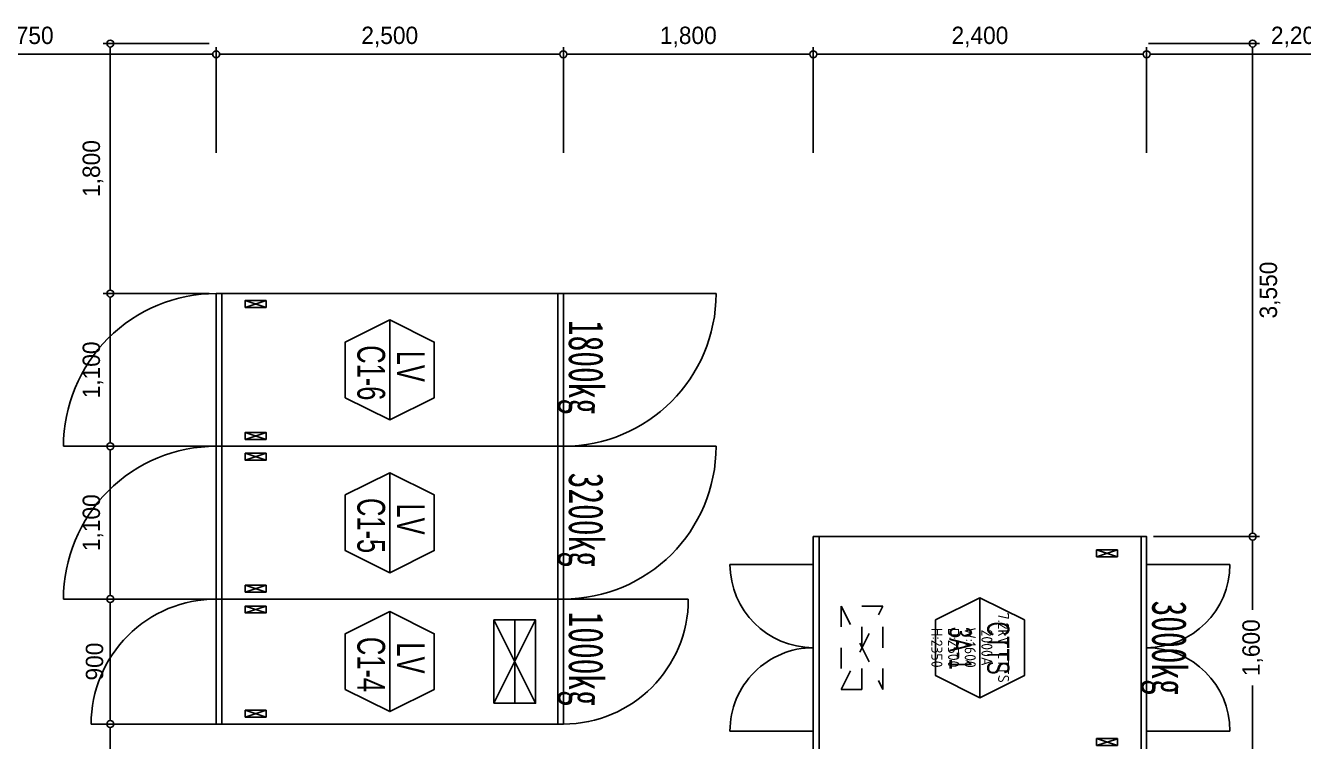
# Model space of a CAD drawing. Header units: millimetres. Extents: x 89978 to 501025, y -351975 to 837171.
# Drawn here: x 287977 to 297179, y -291775 to -286621 of the extents above; entities that cross this region are included whole.
import ezdxf
from ezdxf.enums import TextEntityAlignment as Align

# ---------------------------------------------------------------- set-up
doc = ezdxf.new("R2010")
doc.units = ezdxf.units.MM
doc.header["$LTSCALE"] = 150
doc.linetypes.add('D1', pattern=[3, 1, -1, 1])
doc.layers.get('Defpoints').update_dxf_attribs({"color": 150})
for name, color, linetype in [('------00 Switch Gear', 3, 'Continuous'), ('------00 Switch Gear_Number', 1, 'Continuous'), ('-----36 Dimension', 1, 'Continuous'), ('20251030_전기하중검토', 241, 'Continuous')]:
    doc.layers.add(name, color=color, linetype=linetype)
doc.layers.add('NOPLOT', color=191, linetype='Continuous', plot=False)
doc.styles.add('dd', font='')
doc.styles.add('ELEC', font='')
doc.styles.add('Gtx', font='')
doc.styles.add('WD', font='isocp2.shx', dxfattribs={"height": 75, "bigfont": 'whgtxt.shx'})
doc.styles.get('dd').set_extended_font_data('DotumChe')
doc.styles.get('ELEC').set_extended_font_data('Dotum')
doc.styles.get('Gtx').set_extended_font_data('Dotum')
doc.dimstyles.new('ELEC', dxfattribs={"dimscale": 100, "dimtxt": 2, "dimasz": 1, "dimexe": 2, "dimexo": 1, "dimgap": 1, "dimtad": 1, "dimdec": 0, "dimrnd": 0.25, "dimzin": 9, "dimdsep": 32, "dimlunit": 6, "dimtxsty": 'ELEC', "dimblk": 'Z_DOT', "dimcen": 3, "dimclrd": 7, "dimclre": 7, "dimclrt": 3, "dimadec": 0, "dimazin": 0, "dimtfac": 1, "dimtdec": 0, "dimtix": 1, "dimtmove": 2, "dimatfit": 1, "dimfxl": 1, "dimarcsym": 0})

# ---------------------------------------------------------------- blocks, each defined once
blk = doc.blocks.new('_DOTBLANK')
at = {"color": 0, "linetype": 'ByBlock'}
blk.add_line((-0.5, 0), (-1, 0), dxfattribs=at)
blk.add_circle((0, 0), 0.5, dxfattribs=at)
blk = doc.blocks.new('*D1565')
at = {"layer": '-----36 Dimension', "color": 0, "lineweight": -2, "transparency": 16777216}
for p, q in [((296100, -290300), (296863.7, -290300)), ((296813.7, -290350), (296813.7, -290828.4)), ((296813.7, -291850), (296813.7, -291371.6)), ((296100, -291900), (296863.7, -291900))]:
    blk.add_line(p, q, dxfattribs=at)
at = {"layer": 'Defpoints', "color": 0, "transparency": 16777216}
for p in [(296050, -290300), (296050, -291900), (296813.7, -291900)]:
    blk.add_point(p, dxfattribs=at)
at = {"layer": '-----36 Dimension', "color": 0, "lineweight": -2, "transparency": 16777216, "xscale": 50, "yscale": 50, "zscale": 50}
for p, rotation in [((296813.7, -290300), 90), ((296813.7, -291900), 270)]:
    blk.add_blockref('_DOTBLANK', p, dxfattribs=dict(at, rotation=rotation))
at = {"layer": '-----36 Dimension', "color": 0, "transparency": 16777216, "insert": (296813.7, -291100), "char_height": 125, "attachment_point": 5, "rotation": 90, "style": 'Gtx'}
blk.add_mtext('1,600', dxfattribs=at)
blk = doc.blocks.new('Z_DOT')
for p, q in [((0, -2), (0, 2)), ((-2, 0), (2, 0))]:
    blk.add_line(p, q)
for radius in [2.5, 1.25]:
    blk.add_circle((0, 0), radius)
blk = doc.blocks.new('1600X2400')
at = {"layer": '------00 Switch Gear', "linetype": 'Continuous'}
for p, q in [((-2360, 855), (-2360, 1600)), ((-42, 0), (-42, 1600)), ((-2360, 0), (-2360, 855))]:
    blk.add_line(p, q, dxfattribs=at)
at = {"layer": '------00 Switch Gear', "linetype": 'D1'}
for p, q in [((-2040, 1505), (-2190, 1455)), ((-2040, 1455), (-2190, 1505)), ((-2040, 95), (-2190, 145)), ((-2040, 145), (-2190, 95))]:
    blk.add_line(p, q, dxfattribs=at)
at = {"layer": '------00 Switch Gear'}
blk.add_lwpolyline([(0, 1600), (0, 0), (-2400, 0), (-2400, 1600)], close=True, dxfattribs=at)
at = {"layer": '------00 Switch Gear', "linetype": 'D1'}
for points in [[(-2190, 1505), (-2190, 1455), (-2040, 1455), (-2040, 1505)], [(-2190, 95), (-2190, 145), (-2040, 145), (-2040, 95)]]:
    blk.add_lwpolyline(points, close=True, dxfattribs=at)
at = {"layer": 'NOPLOT', "linetype": 'ByBlock'}
for p, q in [((-3000, 1400), (-2400, 1400)), ((600, 1400), (0, 1400)), ((-3000, 200), (-2400, 200)), ((600, 200), (0, 200))]:
    blk.add_line(p, q, dxfattribs=at)
for centre, start, end in [((-2400, 1400), 180, 270), ((0, 1400), 270, 0), ((-2400, 200), 90, 180), ((0, 200), 0, 90)]:
    blk.add_arc(centre, 600, start, end, dxfattribs=at)
blk = doc.blocks.new('900X2500')
at = {"layer": '------00 Switch Gear'}
for p, q in [((-2460, 900), (-2460, 0)), ((-210, 850), (-360, 800)), ((-360, 850), (-210, 800)), ((900, 900), (-42, 900)), ((-40, 900), (-40, 0)), ((-210, 50), (-360, 100)), ((-360, 50), (-210, 100)), ((-3400, 0), (-2458, 0))]:
    blk.add_line(p, q, dxfattribs=at)
at = {"layer": '------00 Switch Gear', "elevation": 0}
for points in [[(-2500, 900), (-2500, 0), (0, 0), (0, 900)], [(-360, 850), (-210, 850), (-210, 800), (-360, 800)], [(-360, 50), (-210, 50), (-210, 100), (-360, 100)]]:
    blk.add_lwpolyline(points, close=True, dxfattribs=at)
at = {"layer": '------00 Switch Gear'}
for centre, start, end in [((-2500, 0), 90, 180), ((0, 900), 270, 0)]:
    blk.add_arc(centre, 900, start, end, dxfattribs=at)
blk = doc.blocks.new('1100X2500')
at = {"layer": '------00 Switch Gear'}
for p, q in [((-2460, 1100), (-2460, 0)), ((-210, 1050), (-360, 1000)), ((-360, 1050), (-210, 1000)), ((1100, 1100), (-42, 1100)), ((-40, 1100), (-40, 0)), ((-210, 50), (-360, 100)), ((-360, 50), (-210, 100)), ((-3600, 0), (-2458, 0))]:
    blk.add_line(p, q, dxfattribs=at)
at = {"layer": '------00 Switch Gear', "elevation": 0}
for points in [[(-2500, 1100), (-2500, 0), (0, 0), (0, 1100)], [(-360, 1050), (-210, 1050), (-210, 1000), (-360, 1000)], [(-360, 50), (-210, 50), (-210, 100), (-360, 100)]]:
    blk.add_lwpolyline(points, close=True, dxfattribs=at)
at = {"layer": '------00 Switch Gear'}
for centre, start, end in [((-2500, 0), 90, 180), ((0, 1100), 270, 0)]:
    blk.add_arc(centre, 1100, start, end, dxfattribs=at)
blk = doc.blocks.new('*D1652')
at = {"layer": '-----36 Dimension', "color": 0, "lineweight": -2, "transparency": 16777216}
for p, q in [((289300, -291650), (288537.3, -291650)), ((288587.3, -292600), (288587.3, -291700)), ((289300, -292650), (288537.3, -292650))]:
    blk.add_line(p, q, dxfattribs=at)
at = {"layer": 'Defpoints', "color": 0, "transparency": 16777216}
for p in [(288587.3, -291650), (289350, -291650), (289350, -292650)]:
    blk.add_point(p, dxfattribs=at)
at = {"layer": '-----36 Dimension', "color": 0, "lineweight": -2, "transparency": 16777216, "xscale": 50, "yscale": 50, "zscale": 50}
for p, rotation in [((288587.3, -291650), 90), ((288587.3, -292650), 270)]:
    blk.add_blockref('_DOTBLANK', p, dxfattribs=dict(at, rotation=rotation))
at = {"layer": '-----36 Dimension', "color": 0, "transparency": 16777216, "insert": (288462.6, -292150), "char_height": 125, "attachment_point": 5, "rotation": 90, "style": 'Gtx'}
blk.add_mtext('1,000', dxfattribs=at)
blk = doc.blocks.new('*D1653')
at = {"layer": '-----36 Dimension', "color": 0, "lineweight": -2, "transparency": 16777216}
for p, q in [((289300, -289650), (288537.3, -289650)), ((288587.3, -290700), (288587.3, -289700)), ((289300, -290750), (288537.3, -290750))]:
    blk.add_line(p, q, dxfattribs=at)
at = {"layer": 'Defpoints', "color": 0, "transparency": 16777216}
for p in [(288587.3, -289650), (289350, -289650), (289350, -290750)]:
    blk.add_point(p, dxfattribs=at)
at = {"layer": '-----36 Dimension', "color": 0, "lineweight": -2, "transparency": 16777216, "xscale": 50, "yscale": 50, "zscale": 50}
for p, rotation in [((288587.3, -289650), 90), ((288587.3, -290750), 270)]:
    blk.add_blockref('_DOTBLANK', p, dxfattribs=dict(at, rotation=rotation))
at = {"layer": '-----36 Dimension', "color": 0, "transparency": 16777216, "insert": (288462.6, -290200), "char_height": 125, "attachment_point": 5, "rotation": 90, "style": 'Gtx'}
blk.add_mtext('1,100', dxfattribs=at)
blk = doc.blocks.new('*D1654')
at = {"layer": '-----36 Dimension', "color": 0, "lineweight": -2, "transparency": 16777216}
for p, q in [((289300, -288550), (288537.3, -288550)), ((288587.3, -289600), (288587.3, -288600)), ((289300, -289650), (288537.3, -289650))]:
    blk.add_line(p, q, dxfattribs=at)
at = {"layer": 'Defpoints', "color": 0, "transparency": 16777216}
for p in [(288587.3, -288550), (289350, -288550), (289350, -289650)]:
    blk.add_point(p, dxfattribs=at)
at = {"layer": '-----36 Dimension', "color": 0, "lineweight": -2, "transparency": 16777216, "xscale": 50, "yscale": 50, "zscale": 50}
for p, rotation in [((288587.3, -288550), 90), ((288587.3, -289650), 270)]:
    blk.add_blockref('_DOTBLANK', p, dxfattribs=dict(at, rotation=rotation))
at = {"layer": '-----36 Dimension', "color": 0, "transparency": 16777216, "insert": (288462.6, -289100), "char_height": 125, "attachment_point": 5, "rotation": 90, "style": 'Gtx'}
blk.add_mtext('1,100', dxfattribs=at)
blk = doc.blocks.new('*D1529')
at = {"layer": '-----36 Dimension', "color": 0, "lineweight": -2, "transparency": 16777216}
for p, q in [((286600, -287536.2), (286600, -286777.2)), ((289350, -287536.2), (289350, -286777.2)), ((286650, -286827.2), (289300, -286827.2))]:
    blk.add_line(p, q, dxfattribs=at)
at = {"layer": 'Defpoints', "color": 0, "transparency": 16777216}
for p in [(289350, -286827.2), (286600, -287586.2), (289350, -287586.2)]:
    blk.add_point(p, dxfattribs=at)
at = {"layer": '-----36 Dimension', "color": 0, "lineweight": -2, "transparency": 16777216, "xscale": 50, "yscale": 50, "zscale": 50, "rotation": 180}
blk.add_blockref('_DOTBLANK', (286600, -286827.2), dxfattribs=at)
at = {"layer": '-----36 Dimension', "color": 0, "lineweight": -2, "transparency": 16777216, "xscale": 50, "yscale": 50, "zscale": 50}
blk.add_blockref('_DOTBLANK', (289350, -286827.2), dxfattribs=at)
at = {"layer": '-----36 Dimension', "color": 0, "transparency": 16777216, "insert": (287975, -286702.6), "char_height": 125, "attachment_point": 5, "style": 'Gtx'}
blk.add_mtext('2,750', dxfattribs=at)
blk = doc.blocks.new('*D1530')
at = {"layer": '-----36 Dimension', "color": 0, "lineweight": -2, "transparency": 16777216}
for p, q in [((289350, -287536.2), (289350, -286777.2)), ((291850, -287536.2), (291850, -286777.2)), ((289400, -286827.2), (291800, -286827.2))]:
    blk.add_line(p, q, dxfattribs=at)
at = {"layer": 'Defpoints', "color": 0, "transparency": 16777216}
for p in [(291850, -286827.2), (289350, -287586.2), (291850, -287586.2)]:
    blk.add_point(p, dxfattribs=at)
at = {"layer": '-----36 Dimension', "color": 0, "lineweight": -2, "transparency": 16777216, "xscale": 50, "yscale": 50, "zscale": 50, "rotation": 180}
blk.add_blockref('_DOTBLANK', (289350, -286827.2), dxfattribs=at)
at = {"layer": '-----36 Dimension', "color": 0, "lineweight": -2, "transparency": 16777216, "xscale": 50, "yscale": 50, "zscale": 50}
blk.add_blockref('_DOTBLANK', (291850, -286827.2), dxfattribs=at)
at = {"layer": '-----36 Dimension', "color": 0, "transparency": 16777216, "insert": (290600, -286702.6), "char_height": 125, "attachment_point": 5, "style": 'Gtx'}
blk.add_mtext('2,500', dxfattribs=at)
blk = doc.blocks.new('*D1531')
at = {"layer": '-----36 Dimension', "color": 0, "lineweight": -2, "transparency": 16777216}
for p, q in [((291850, -287536.2), (291850, -286777.2)), ((293650, -287536.2), (293650, -286777.2)), ((291900, -286827.2), (293600, -286827.2))]:
    blk.add_line(p, q, dxfattribs=at)
at = {"layer": 'Defpoints', "color": 0, "transparency": 16777216}
for p in [(293650, -286827.2), (291850, -287586.2), (293650, -287586.2)]:
    blk.add_point(p, dxfattribs=at)
at = {"layer": '-----36 Dimension', "color": 0, "lineweight": -2, "transparency": 16777216, "xscale": 50, "yscale": 50, "zscale": 50, "rotation": 180}
blk.add_blockref('_DOTBLANK', (291850, -286827.2), dxfattribs=at)
at = {"layer": '-----36 Dimension', "color": 0, "lineweight": -2, "transparency": 16777216, "xscale": 50, "yscale": 50, "zscale": 50}
blk.add_blockref('_DOTBLANK', (293650, -286827.2), dxfattribs=at)
at = {"layer": '-----36 Dimension', "color": 0, "transparency": 16777216, "insert": (292750, -286702.6), "char_height": 125, "attachment_point": 5, "style": 'Gtx'}
blk.add_mtext('1,800', dxfattribs=at)
blk = doc.blocks.new('*D1532')
at = {"layer": '-----36 Dimension', "color": 0, "lineweight": -2, "transparency": 16777216}
for p, q in [((293650, -287536.2), (293650, -286777.2)), ((296050, -287536.2), (296050, -286777.2)), ((293700, -286827.2), (296000, -286827.2))]:
    blk.add_line(p, q, dxfattribs=at)
at = {"layer": 'Defpoints', "color": 0, "transparency": 16777216}
for p in [(296050, -286827.2), (293650, -287586.2), (296050, -287586.2)]:
    blk.add_point(p, dxfattribs=at)
at = {"layer": '-----36 Dimension', "color": 0, "lineweight": -2, "transparency": 16777216, "xscale": 50, "yscale": 50, "zscale": 50, "rotation": 180}
blk.add_blockref('_DOTBLANK', (293650, -286827.2), dxfattribs=at)
at = {"layer": '-----36 Dimension', "color": 0, "lineweight": -2, "transparency": 16777216, "xscale": 50, "yscale": 50, "zscale": 50}
blk.add_blockref('_DOTBLANK', (296050, -286827.2), dxfattribs=at)
at = {"layer": '-----36 Dimension', "color": 0, "transparency": 16777216, "insert": (294850, -286702.6), "char_height": 125, "attachment_point": 5, "style": 'Gtx'}
blk.add_mtext('2,400', dxfattribs=at)
blk = doc.blocks.new('*D1533')
at = {"layer": '-----36 Dimension', "color": 0, "lineweight": -2, "transparency": 16777216}
for p, q in [((296050, -287536.2), (296050, -286777.2)), ((298250, -287536.2), (298250, -286777.2)), ((296100, -286827.2), (298200, -286827.2))]:
    blk.add_line(p, q, dxfattribs=at)
at = {"layer": 'Defpoints', "color": 0, "transparency": 16777216}
for p in [(298250, -286827.2), (296050, -287586.2), (298250, -287586.2)]:
    blk.add_point(p, dxfattribs=at)
at = {"layer": '-----36 Dimension', "color": 0, "lineweight": -2, "transparency": 16777216, "xscale": 50, "yscale": 50, "zscale": 50, "rotation": 180}
blk.add_blockref('_DOTBLANK', (296050, -286827.2), dxfattribs=at)
at = {"layer": '-----36 Dimension', "color": 0, "lineweight": -2, "transparency": 16777216, "xscale": 50, "yscale": 50, "zscale": 50}
blk.add_blockref('_DOTBLANK', (298250, -286827.2), dxfattribs=at)
at = {"layer": '-----36 Dimension', "color": 0, "transparency": 16777216, "insert": (297150, -286702.6), "char_height": 125, "attachment_point": 5, "style": 'Gtx'}
blk.add_mtext('2,200', dxfattribs=at)
blk = doc.blocks.new('*D1643')
at = {"layer": '-----36 Dimension', "color": 0, "lineweight": -2, "transparency": 16777216}
for p, q in [((289300, -286750), (288537.3, -286750)), ((288587.3, -288500), (288587.3, -286800)), ((289300, -288550), (288537.3, -288550))]:
    blk.add_line(p, q, dxfattribs=at)
at = {"layer": 'Defpoints', "color": 0, "transparency": 16777216}
for p in [(288587.3, -286750), (289350, -286750), (289350, -288550)]:
    blk.add_point(p, dxfattribs=at)
at = {"layer": '-----36 Dimension', "color": 0, "lineweight": -2, "transparency": 16777216, "xscale": 50, "yscale": 50, "zscale": 50}
for p, rotation in [((288587.3, -286750), 90), ((288587.3, -288550), 270)]:
    blk.add_blockref('_DOTBLANK', p, dxfattribs=dict(at, rotation=rotation))
at = {"layer": '-----36 Dimension', "color": 0, "transparency": 16777216, "insert": (288462.6, -287650), "char_height": 125, "attachment_point": 5, "rotation": 90, "style": 'Gtx'}
blk.add_mtext('1,800', dxfattribs=at)
blk = doc.blocks.new('*D1542')
at = {"layer": '-----36 Dimension', "color": 0, "lineweight": -2, "transparency": 16777216}
for p, q in [((296063.7, -286750), (296863.7, -286750)), ((296813.7, -290250), (296813.7, -286800)), ((296100, -290300), (296863.7, -290300))]:
    blk.add_line(p, q, dxfattribs=at)
at = {"layer": 'Defpoints', "color": 0, "transparency": 16777216}
for p in [(296013.7, -286750), (296813.7, -286750), (296050, -290300)]:
    blk.add_point(p, dxfattribs=at)
at = {"layer": '-----36 Dimension', "color": 0, "lineweight": -2, "transparency": 16777216, "xscale": 50, "yscale": 50, "zscale": 50}
for p, rotation in [((296813.7, -286750), 90), ((296813.7, -290300), 270)]:
    blk.add_blockref('_DOTBLANK', p, dxfattribs=dict(at, rotation=rotation))
at = {"layer": '-----36 Dimension', "color": 0, "transparency": 16777216, "insert": (296938.4, -288525), "char_height": 125, "attachment_point": 5, "rotation": 90, "style": 'Gtx'}
blk.add_mtext('3,550', dxfattribs=at)
blk = doc.blocks.new('*D1544')
at = {"layer": '-----36 Dimension', "color": 0, "lineweight": -2, "transparency": 16777216}
for p, q in [((289300, -290750), (288537.3, -290750)), ((288587.3, -290800), (288587.3, -291600)), ((289300, -291650), (288537.3, -291650))]:
    blk.add_line(p, q, dxfattribs=at)
at = {"layer": 'Defpoints', "color": 0, "transparency": 16777216}
for p in [(289350, -290750), (288587.3, -291650), (289350, -291650)]:
    blk.add_point(p, dxfattribs=at)
at = {"layer": '-----36 Dimension', "color": 0, "lineweight": -2, "transparency": 16777216, "xscale": 50, "yscale": 50, "zscale": 50}
for p, rotation in [((288587.3, -290750), 90), ((288587.3, -291650), 270)]:
    blk.add_blockref('_DOTBLANK', p, dxfattribs=dict(at, rotation=rotation))
at = {"layer": '-----36 Dimension', "color": 0, "transparency": 16777216, "insert": (288474.7, -291200), "char_height": 125, "attachment_point": 5, "rotation": 90, "style": 'Gtx'}
blk.add_mtext('900', dxfattribs=at)

msp = doc.modelspace()

# ---------------------------------------------------------------- linework, layer by layer
at = {"layer": '------00 Switch Gear_Number', "color": 1}
for points in [[(290600, -288740), (290600, -289460), (290920, -289300.4), (290920, -288899.6), (290600, -288740), (290280, -288899.6), (290280, -289300.4), (290600, -289460)], [(290600, -289840), (290600, -290560), (290920, -290400.4), (290920, -289999.6), (290600, -289840), (290280, -289999.6), (290280, -290400.4), (290600, -290560)], [(290600, -290840), (290600, -291560), (290920, -291400.4), (290920, -290999.6), (290600, -290840), (290280, -290999.6), (290280, -291400.4), (290600, -291560)]]:
    msp.add_lwpolyline(points, dxfattribs=at)
at = {"layer": '------00 Switch Gear_Number', "color": 1, "lineweight": -2}
msp.add_lwpolyline([(294850, -290740), (294850, -291460), (294530, -291300.4), (294530, -290899.6), (294850, -290740), (295170, -290899.6), (295170, -291300.4), (294850, -291460)], dxfattribs=at)
at = {"layer": 'NOPLOT', "linetype": 'D1'}
for p, q in [((293850, -291400), (294150, -290800)), ((293850, -290800), (294150, -291400)), ((294000, -291400), (294000, -290800))]:
    msp.add_line(p, q, dxfattribs=at)
at = {"layer": 'NOPLOT'}
for p, q in [((291350, -291500), (291650, -290900)), ((291650, -291500), (291350, -290900)), ((291500, -290900), (291500, -291500))]:
    msp.add_line(p, q, dxfattribs=at)
at = {"layer": 'NOPLOT', "linetype": 'D1'}
msp.add_lwpolyline([(294150, -291400), (294150, -290800), (293850, -290800), (293850, -291400)], close=True, dxfattribs=at)
at = {"layer": 'NOPLOT'}
msp.add_lwpolyline([(291350, -291500), (291650, -291500), (291650, -290900), (291350, -290900)], close=True, dxfattribs=at)

# ---------------------------------------------------------------- block references
at = {"layer": '------00 Switch Gear', "rotation": 180}
for name, p in [('1100X2500', (289350, -288550)), ('1100X2500', (289350, -289650)), ('1600X2400', (293650, -290300)), ('900X2500', (289350, -290750))]:
    msp.add_blockref(name, p, dxfattribs=at)

# ---------------------------------------------------------------- texts
at = {"layer": '------00 Switch Gear_Number', "color": 0, "style": 'ELEC', "width": 0.7}
for s, p in [('C1-6', (290466.6, -289120.8)), ('LV', (290751.2, -289074)), ('C1-5', (290466.6, -290220.8)), ('LV', (290751.2, -290174)), ('C1-4', (290466.6, -291220.8)), ('LV', (290751.2, -291174))]:
    msp.add_text(s, height=200, rotation=270, dxfattribs=at).set_placement(p, align=Align.MIDDLE_CENTER)
at = {"layer": '------00 Switch Gear_Number', "color": 7, "lineweight": -2, "style": 'ELEC', "width": 0.7}
for s, p in [('3A-1', (294710.4, -291104.4)), ('CTTS', (294982, -291102.5))]:
    msp.add_text(s, height=160, rotation=270, dxfattribs=at).set_placement(p, align=Align.MIDDLE)
at = {"layer": '20251030_전기하중검토', "style": 'dd', "width": 0.7}
for s, p in [('1800kg', (291979.5, -289079.3)), ('3200kg', (291979.5, -290179.3)), ('3000kg', (296179.5, -291100)), ('1000kg', (291979.5, -291179.3))]:
    msp.add_text(s, height=250, rotation=270, dxfattribs=at).set_placement(p, align=Align.MIDDLE)
at = {"layer": 'NOPLOT', "linetype": 'D1', "style": 'WD'}
for s, p in [('7.2kV CTTS', (295020, -291100)), ('W:1600', (294780, -291100)), ('H:2350', (294540, -291100)), ('D:2500', (294660, -291100)), ('2000A', (294900, -291100))]:
    msp.add_text(s, height=80, rotation=270, dxfattribs=at).set_placement(p, align=Align.MIDDLE)

# ---------------------------------------------------------------- dimensions: what is measured, and where the dimension line sits
at = {"layer": '-----36 Dimension'}
for base, p1, p2, picture, middle in [((289350, -286827.2), (286600, -287586.2), (289350, -287586.2), '*D1529', (287975, -286702.6)), ((291850, -286827.2), (289350, -287586.2), (291850, -287586.2), '*D1530', (290600, -286702.6)), ((293650, -286827.2), (291850, -287586.2), (293650, -287586.2), '*D1531', (292750, -286702.6)), ((296050, -286827.2), (293650, -287586.2), (296050, -287586.2), '*D1532', (294850, -286702.6)), ((298250, -286827.2), (296050, -287586.2), (298250, -287586.2), '*D1533', (297150, -286702.6))]:
    dim = msp.add_linear_dim(base=base, p1=p1, p2=p2, dimstyle='ELEC', override={"dimscale": 50, "dimtxt": 2.5, "dimexe": 1, "dimtad": 2, "dimtxsty": 'Gtx', "dimblk1": 'DOTBLANK', "dimblk2": 'DOTBLANK', "dimsah": 1, "dimclrd": 0, "dimclre": 0, "dimclrt": 0}, dxfattribs=at)
    dim.commit()
    dim.dimension.update_dxf_attribs({"geometry": picture, "text_midpoint": middle})
for base, p1, p2, picture, middle in [((288587.3, -286750), (289350, -288550), (289350, -286750), '*D1643', (288462.6, -287650)), ((296813.7, -286750), (296050, -290300), (296013.7, -286750), '*D1542', (296938.4, -288525)), ((288587.3, -288550), (289350, -289650), (289350, -288550), '*D1654', (288462.6, -289100)), ((288587.3, -289650), (289350, -290750), (289350, -289650), '*D1653', (288462.6, -290200)), ((288587.3, -291650), (289350, -290750), (289350, -291650), '*D1544', (288474.7, -291200)), ((288587.3, -291650), (289350, -292650), (289350, -291650), '*D1652', (288462.6, -292150))]:
    dim = msp.add_linear_dim(base=base, p1=p1, p2=p2, angle=90, dimstyle='ELEC', override={"dimscale": 50, "dimtxt": 2.5, "dimexe": 1, "dimtad": 2, "dimtxsty": 'Gtx', "dimblk1": 'DOTBLANK', "dimblk2": 'DOTBLANK', "dimsah": 1, "dimclrd": 0, "dimclre": 0, "dimclrt": 0}, dxfattribs=at)
    dim.commit()
    dim.dimension.update_dxf_attribs({"geometry": picture, "text_midpoint": middle})
dim = msp.add_linear_dim(base=(296813.7, -291900), p1=(296050, -290300), p2=(296050, -291900), angle=90, dimstyle='ELEC', override={"dimscale": 50, "dimtxt": 2.5, "dimexe": 1, "dimtad": 2, "dimtxsty": 'Gtx', "dimblk1": 'DOTBLANK', "dimblk2": 'DOTBLANK', "dimsah": 1, "dimclrd": 0, "dimclre": 0, "dimclrt": 0}, dxfattribs=at)
dim.commit()
dim.dimension.update_dxf_attribs({"geometry": '*D1565', "text_midpoint": (296813.7, -291100), "dimtype": 160})

doc.saveas('drawing.dxf')
